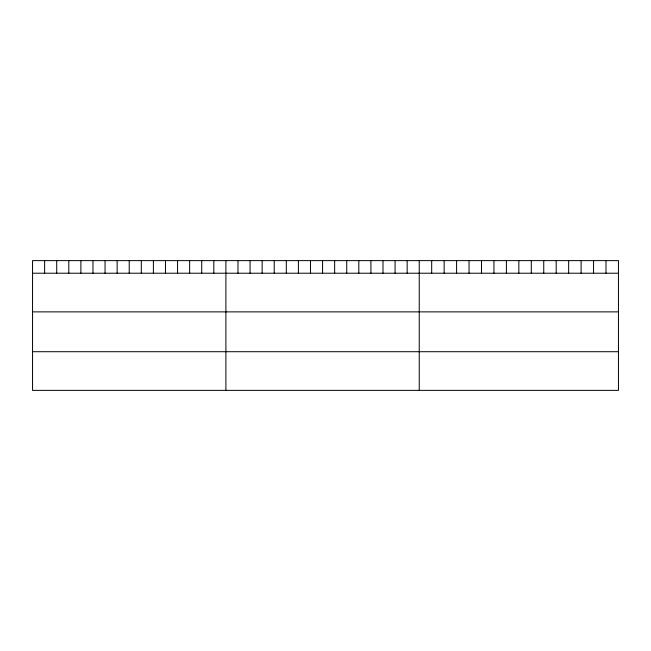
<?xml version="1.0" encoding="UTF-8"?>
<svg xmlns="http://www.w3.org/2000/svg" width="651" height="651" viewBox="0 0 651 651"><rect width="100%" height="100%" fill="white"/><g stroke="black" fill="none" stroke-linecap="round" stroke-linejoin="round"><path stroke-width="0.98" d="M618.45 273.217L618.45 390.372L32.55 390.372L32.55 260.628L618.45 260.628L618.45 273.217L32.55 273.217M32.55 311.878L618.45 311.878M32.55 351.711L618.45 351.711M606 260.628L606 273.217M593.549 260.628L593.549 273.217M581.099 260.628L581.099 273.217M568.648 260.628L568.648 273.217M556.198 260.628L556.198 273.217M543.748 260.628L543.748 273.217M531.297 260.628L531.297 273.217M518.847 260.628L518.847 273.217M506.397 260.628L506.397 273.217M493.946 260.628L493.946 273.217M481.496 260.628L481.496 273.217M469.045 260.628L469.045 273.217M456.595 260.628L456.595 273.217M444.145 260.628L444.145 273.217M431.694 260.628L431.694 273.217M419.244 260.628L419.244 390.372M407.16 260.628L407.16 273.217M395.076 260.628L395.076 273.217M382.991 260.628L382.991 273.217M370.907 260.628L370.907 273.217M358.823 260.628L358.823 273.217M346.739 260.628L346.739 273.217M334.655 260.628L334.655 273.217M322.57 260.628L322.57 273.217M310.486 260.628L310.486 273.217M298.402 260.628L298.402 273.217M286.318 260.628L286.318 273.217M274.234 260.628L274.234 273.217M262.15 260.628L262.15 273.217M250.065 260.628L250.065 273.217M237.981 260.628L237.981 273.217M225.897 260.628L225.897 390.372M213.813 260.628L213.813 273.217M201.729 260.628L201.729 273.217M189.644 260.628L189.644 273.217M177.56 260.628L177.56 273.217M165.476 260.628L165.476 273.217M153.392 260.628L153.392 273.217M141.308 260.628L141.308 273.217M129.224 260.628L129.224 273.217M117.139 260.628L117.139 273.217M105.055 260.628L105.055 273.217M92.971 260.628L92.971 273.217M80.887 260.628L80.887 273.217M68.803 260.628L68.803 273.217M56.718 260.628L56.718 273.217M44.634 260.628L44.634 273.217"/></g></svg>
